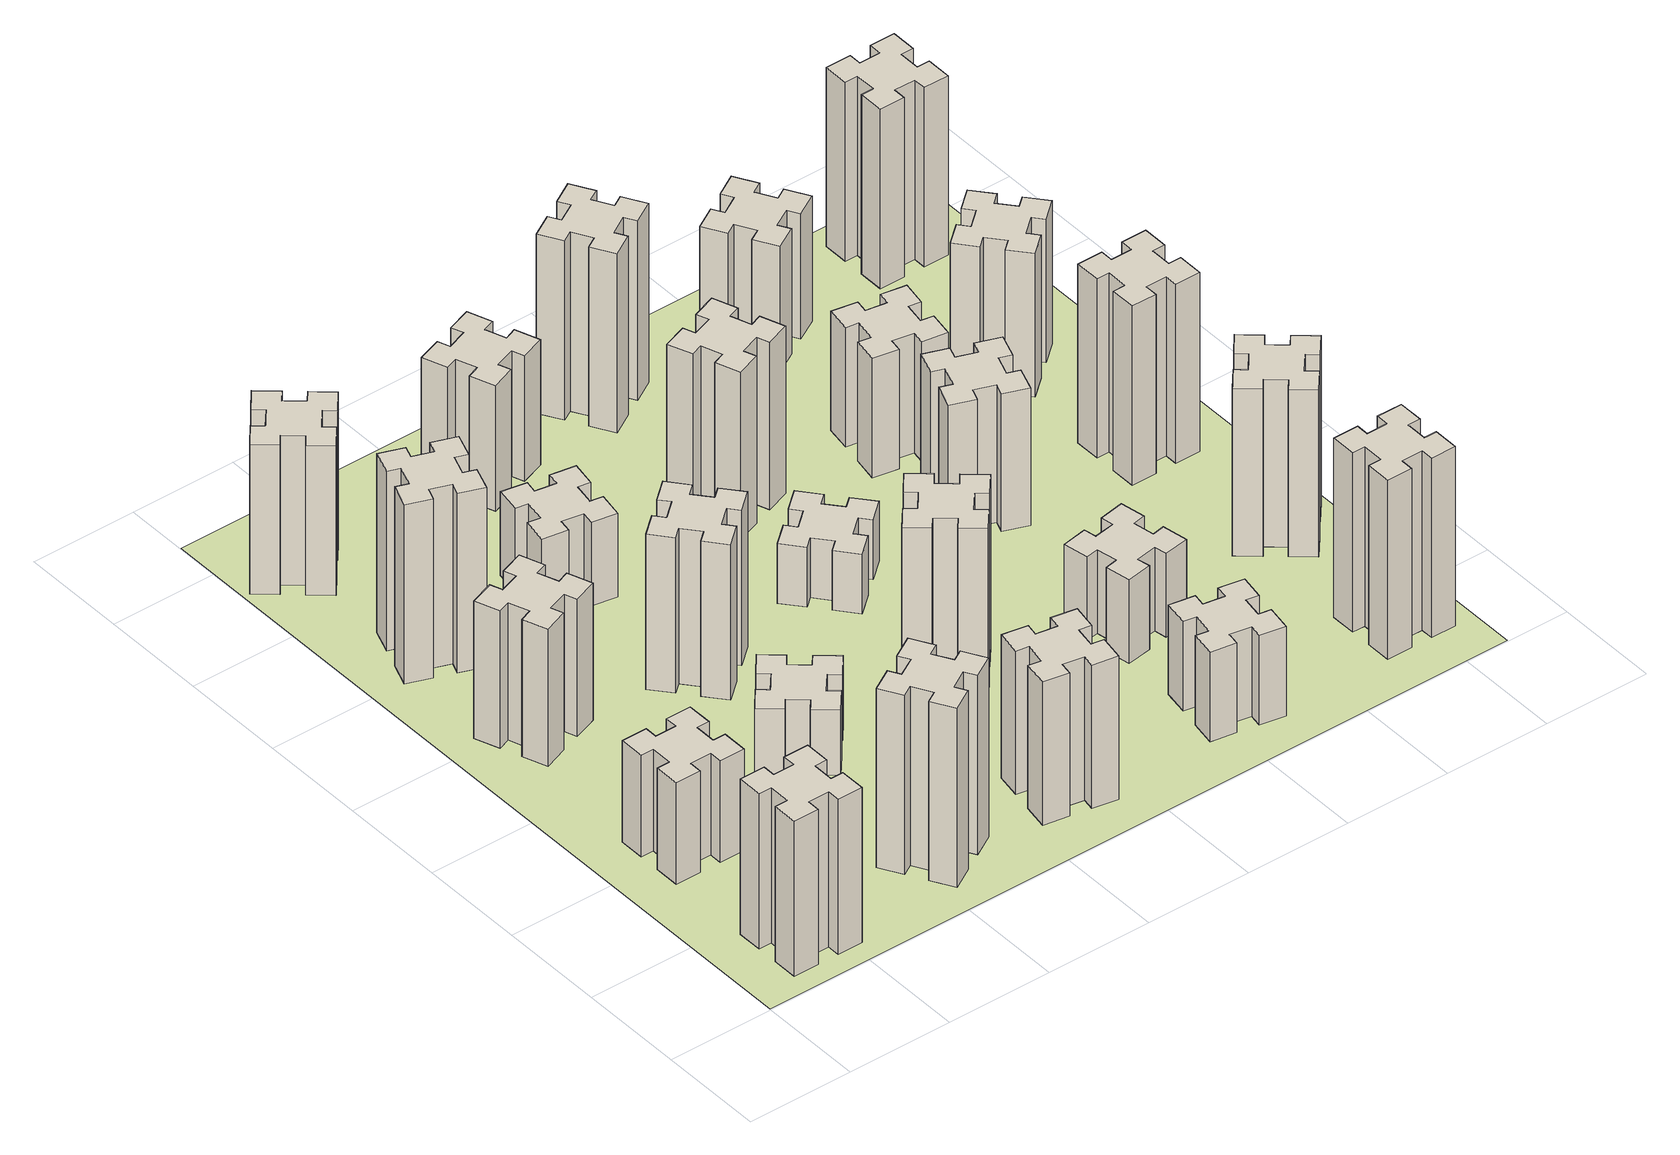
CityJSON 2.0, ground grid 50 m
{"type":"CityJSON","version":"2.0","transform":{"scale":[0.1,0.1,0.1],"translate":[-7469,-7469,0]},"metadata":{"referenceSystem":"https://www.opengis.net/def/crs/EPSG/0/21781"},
"CityObjects":{
"building1":{"type":"Building","attributes":{"class":"1000","function":"1000","usage":"1000","yearOfConstruction":2016,"roofType":"1000","measuredHeight":78,"storeysAboveGround":30,"storeysBelowGround":0},"geometry":[{"type":"Solid","lod":"1","boundaries":[[[[0,1,2,3,4,5,6,7,8,9,10,11,12,13,14,15,16,17,18,19]],[[17,16,20,21]],[[16,15,22,20]],[[15,14,23,22]],[[14,13,24,23]],[[13,12,25,24]],[[12,11,26,25]],[[11,10,27,26]],[[10,9,28,27]],[[9,8,29,28]],[[8,7,30,29]],[[7,6,31,30]],[[6,5,32,31]],[[5,4,33,32]],[[4,3,34,33]],[[3,2,35,34]],[[2,1,36,35]],[[1,0,37,36]],[[0,19,38,37]],[[19,18,39,38]],[[18,17,21,39]],[[24,25,26,27,28,29,30,31,32,33,34,35,36,37,38,39,21,20,22,23]]]]}]},
"building2":{"type":"Building","attributes":{"class":"1000","function":"1000","usage":"1000","yearOfConstruction":2016,"roofType":"1000","measuredHeight":51,"storeysAboveGround":30,"storeysBelowGround":0},"geometry":[{"type":"Solid","lod":"1","boundaries":[[[[40,41,42,43,44,45,46,47,48,49,50,51,52,53,54,55,56,57,58,59]],[[57,56,60,61]],[[56,55,62,60]],[[55,54,63,62]],[[54,53,64,63]],[[53,52,65,64]],[[52,51,66,65]],[[51,50,67,66]],[[50,49,68,67]],[[49,48,69,68]],[[48,47,70,69]],[[47,46,71,70]],[[46,45,72,71]],[[45,44,73,72]],[[44,43,74,73]],[[43,42,75,74]],[[42,41,76,75]],[[41,40,77,76]],[[40,59,78,77]],[[59,58,79,78]],[[58,57,61,79]],[[64,65,66,67,68,69,70,71,72,73,74,75,76,77,78,79,61,60,62,63]]]]}]},
"building3":{"type":"Building","attributes":{"class":"1000","function":"1000","usage":"1000","yearOfConstruction":2016,"roofType":"1000","measuredHeight":69,"storeysAboveGround":30,"storeysBelowGround":0},"geometry":[{"type":"Solid","lod":"1","boundaries":[[[[80,81,82,83,84,85,86,87,88,89,90,91,92,93,94,95,96,97,98,99]],[[97,96,100,101]],[[96,95,102,100]],[[95,94,103,102]],[[94,93,104,103]],[[93,92,105,104]],[[92,91,106,105]],[[91,90,107,106]],[[90,89,108,107]],[[89,88,109,108]],[[88,87,110,109]],[[87,86,111,110]],[[86,85,112,111]],[[85,84,113,112]],[[84,83,114,113]],[[83,82,115,114]],[[82,81,116,115]],[[81,80,117,116]],[[80,99,118,117]],[[99,98,119,118]],[[98,97,101,119]],[[104,105,106,107,108,109,110,111,112,113,114,115,116,117,118,119,101,100,102,103]]]]}]},
"building4":{"type":"Building","attributes":{"class":"1000","function":"1000","usage":"1000","yearOfConstruction":2016,"roofType":"1000","measuredHeight":90,"storeysAboveGround":30,"storeysBelowGround":0},"geometry":[{"type":"Solid","lod":"1","boundaries":[[[[120,121,122,123,124,125,126,127,128,129,130,131,132,133,134,135,136,137,138,139]],[[137,136,140,141]],[[136,135,142,140]],[[135,134,143,142]],[[134,133,144,143]],[[133,132,145,144]],[[132,131,146,145]],[[131,130,147,146]],[[130,129,148,147]],[[129,128,149,148]],[[128,127,150,149]],[[127,126,151,150]],[[126,125,152,151]],[[125,124,153,152]],[[124,123,154,153]],[[123,122,155,154]],[[122,121,156,155]],[[121,120,157,156]],[[120,139,158,157]],[[139,138,159,158]],[[138,137,141,159]],[[144,145,146,147,148,149,150,151,152,153,154,155,156,157,158,159,141,140,142,143]]]]}]},
"building5":{"type":"Building","attributes":{"class":"1000","function":"1000","usage":"1000","yearOfConstruction":2016,"roofType":"1000","measuredHeight":90,"storeysAboveGround":30,"storeysBelowGround":0},"geometry":[{"type":"Solid","lod":"1","boundaries":[[[[160,161,162,163,164,165,166,167,168,169,170,171,172,173,174,175,176,177,178,179]],[[177,176,180,181]],[[176,175,182,180]],[[175,174,183,182]],[[174,173,184,183]],[[173,172,185,184]],[[172,171,186,185]],[[171,170,187,186]],[[170,169,188,187]],[[169,168,189,188]],[[168,167,190,189]],[[167,166,191,190]],[[166,165,192,191]],[[165,164,193,192]],[[164,163,194,193]],[[163,162,195,194]],[[162,161,196,195]],[[161,160,197,196]],[[160,179,198,197]],[[179,178,199,198]],[[178,177,181,199]],[[184,185,186,187,188,189,190,191,192,193,194,195,196,197,198,199,181,180,182,183]]]]}]},
"building6":{"type":"Building","attributes":{"class":"1000","function":"1000","usage":"1000","yearOfConstruction":2016,"roofType":"1000","measuredHeight":75,"storeysAboveGround":30,"storeysBelowGround":0},"geometry":[{"type":"Solid","lod":"1","boundaries":[[[[200,201,202,203,204,205,206,207,208,209,210,211,212,213,214,215,216,217,218,219]],[[217,216,220,221]],[[216,215,222,220]],[[215,214,223,222]],[[214,213,224,223]],[[213,212,225,224]],[[212,211,226,225]],[[211,210,227,226]],[[210,209,228,227]],[[209,208,229,228]],[[208,207,230,229]],[[207,206,231,230]],[[206,205,232,231]],[[205,204,233,232]],[[204,203,234,233]],[[203,202,235,234]],[[202,201,236,235]],[[201,200,237,236]],[[200,219,238,237]],[[219,218,239,238]],[[218,217,221,239]],[[224,225,226,227,228,229,230,231,232,233,234,235,236,237,238,239,221,220,222,223]]]]}]},
"building7":{"type":"Building","attributes":{"class":"1000","function":"1000","usage":"1000","yearOfConstruction":2016,"roofType":"1000","measuredHeight":33,"storeysAboveGround":30,"storeysBelowGround":0},"geometry":[{"type":"Solid","lod":"1","boundaries":[[[[240,241,242,243,244,245,246,247,248,249,250,251,252,253,254,255,256,257,258,259]],[[257,256,260,261]],[[256,255,262,260]],[[255,254,263,262]],[[254,253,264,263]],[[253,252,265,264]],[[252,251,266,265]],[[251,250,267,266]],[[250,249,268,267]],[[249,248,269,268]],[[248,247,270,269]],[[247,246,271,270]],[[246,245,272,271]],[[245,244,273,272]],[[244,243,274,273]],[[243,242,275,274]],[[242,241,276,275]],[[241,240,277,276]],[[240,259,278,277]],[[259,258,279,278]],[[258,257,261,279]],[[264,265,266,267,268,269,270,271,272,273,274,275,276,277,278,279,261,260,262,263]]]]}]},
"building8":{"type":"Building","attributes":{"class":"1000","function":"1000","usage":"1000","yearOfConstruction":2016,"roofType":"1000","measuredHeight":78,"storeysAboveGround":30,"storeysBelowGround":0},"geometry":[{"type":"Solid","lod":"1","boundaries":[[[[280,281,282,283,284,285,286,287,288,289,290,291,292,293,294,295,296,297,298,299]],[[297,296,300,301]],[[296,295,302,300]],[[295,294,303,302]],[[294,293,304,303]],[[293,292,305,304]],[[292,291,306,305]],[[291,290,307,306]],[[290,289,308,307]],[[289,288,309,308]],[[288,287,310,309]],[[287,286,311,310]],[[286,285,312,311]],[[285,284,313,312]],[[284,283,314,313]],[[283,282,315,314]],[[282,281,316,315]],[[281,280,317,316]],[[280,299,318,317]],[[299,298,319,318]],[[298,297,301,319]],[[304,305,306,307,308,309,310,311,312,313,314,315,316,317,318,319,301,300,302,303]]]]}]},
"building9":{"type":"Building","attributes":{"class":"1000","function":"1000","usage":"1000","yearOfConstruction":2016,"roofType":"1000","measuredHeight":42,"storeysAboveGround":30,"storeysBelowGround":0},"geometry":[{"type":"Solid","lod":"1","boundaries":[[[[320,321,322,323,324,325,326,327,328,329,330,331,332,333,334,335,336,337,338,339]],[[337,336,340,341]],[[336,335,342,340]],[[335,334,343,342]],[[334,333,344,343]],[[333,332,345,344]],[[332,331,346,345]],[[331,330,347,346]],[[330,329,348,347]],[[329,328,349,348]],[[328,327,350,349]],[[327,326,351,350]],[[326,325,352,351]],[[325,324,353,352]],[[324,323,354,353]],[[323,322,355,354]],[[322,321,356,355]],[[321,320,357,356]],[[320,339,358,357]],[[339,338,359,358]],[[338,337,341,359]],[[344,345,346,347,348,349,350,351,352,353,354,355,356,357,358,359,341,340,342,343]]]]}]},
"building10":{"type":"Building","attributes":{"class":"1000","function":"1000","usage":"1000","yearOfConstruction":2016,"roofType":"1000","measuredHeight":72,"storeysAboveGround":30,"storeysBelowGround":0},"geometry":[{"type":"Solid","lod":"1","boundaries":[[[[360,361,362,363,364,365,366,367,368,369,370,371,372,373,374,375,376,377,378,379]],[[377,376,380,381]],[[376,375,382,380]],[[375,374,383,382]],[[374,373,384,383]],[[373,372,385,384]],[[372,371,386,385]],[[371,370,387,386]],[[370,369,388,387]],[[369,368,389,388]],[[368,367,390,389]],[[367,366,391,390]],[[366,365,392,391]],[[365,364,393,392]],[[364,363,394,393]],[[363,362,395,394]],[[362,361,396,395]],[[361,360,397,396]],[[360,379,398,397]],[[379,378,399,398]],[[378,377,381,399]],[[384,385,386,387,388,389,390,391,392,393,394,395,396,397,398,399,381,380,382,383]]]]}]},
"building11":{"type":"Building","attributes":{"class":"1000","function":"1000","usage":"1000","yearOfConstruction":2016,"roofType":"1000","measuredHeight":63,"storeysAboveGround":30,"storeysBelowGround":0},"geometry":[{"type":"Solid","lod":"1","boundaries":[[[[400,401,402,403,404,405,406,407,408,409,410,411,412,413,414,415,416,417,418,419]],[[417,416,420,421]],[[416,415,422,420]],[[415,414,423,422]],[[414,413,424,423]],[[413,412,425,424]],[[412,411,426,425]],[[411,410,427,426]],[[410,409,428,427]],[[409,408,429,428]],[[408,407,430,429]],[[407,406,431,430]],[[406,405,432,431]],[[405,404,433,432]],[[404,403,434,433]],[[403,402,435,434]],[[402,401,436,435]],[[401,400,437,436]],[[400,419,438,437]],[[419,418,439,438]],[[418,417,421,439]],[[424,425,426,427,428,429,430,431,432,433,434,435,436,437,438,439,421,420,422,423]]]]}]},
"building12":{"type":"Building","attributes":{"class":"1000","function":"1000","usage":"1000","yearOfConstruction":2016,"roofType":"1000","measuredHeight":87,"storeysAboveGround":30,"storeysBelowGround":0},"geometry":[{"type":"Solid","lod":"1","boundaries":[[[[440,441,442,443,444,445,446,447,448,449,450,451,452,453,454,455,456,457,458,459]],[[457,456,460,461]],[[456,455,462,460]],[[455,454,463,462]],[[454,453,464,463]],[[453,452,465,464]],[[452,451,466,465]],[[451,450,467,466]],[[450,449,468,467]],[[449,448,469,468]],[[448,447,470,469]],[[447,446,471,470]],[[446,445,472,471]],[[445,444,473,472]],[[444,443,474,473]],[[443,442,475,474]],[[442,441,476,475]],[[441,440,477,476]],[[440,459,478,477]],[[459,458,479,478]],[[458,457,461,479]],[[464,465,466,467,468,469,470,471,472,473,474,475,476,477,478,479,461,460,462,463]]]]}]},
"building13":{"type":"Building","attributes":{"class":"1000","function":"1000","usage":"1000","yearOfConstruction":2016,"roofType":"1000","measuredHeight":30,"storeysAboveGround":30,"storeysBelowGround":0},"geometry":[{"type":"Solid","lod":"1","boundaries":[[[[480,481,482,483,484,485,486,487,488,489,490,491,492,493,494,495,496,497,498,499]],[[497,496,500,501]],[[496,495,502,500]],[[495,494,503,502]],[[494,493,504,503]],[[493,492,505,504]],[[492,491,506,505]],[[491,490,507,506]],[[490,489,508,507]],[[489,488,509,508]],[[488,487,510,509]],[[487,486,511,510]],[[486,485,512,511]],[[485,484,513,512]],[[484,483,514,513]],[[483,482,515,514]],[[482,481,516,515]],[[481,480,517,516]],[[480,499,518,517]],[[499,498,519,518]],[[498,497,501,519]],[[504,505,506,507,508,509,510,511,512,513,514,515,516,517,518,519,501,500,502,503]]]]}]},
"building14":{"type":"Building","attributes":{"class":"1000","function":"1000","usage":"1000","yearOfConstruction":2016,"roofType":"1000","measuredHeight":84,"storeysAboveGround":30,"storeysBelowGround":0},"geometry":[{"type":"Solid","lod":"1","boundaries":[[[[520,521,522,523,524,525,526,527,528,529,530,531,532,533,534,535,536,537,538,539]],[[537,536,540,541]],[[536,535,542,540]],[[535,534,543,542]],[[534,533,544,543]],[[533,532,545,544]],[[532,531,546,545]],[[531,530,547,546]],[[530,529,548,547]],[[529,528,549,548]],[[528,527,550,549]],[[527,526,551,550]],[[526,525,552,551]],[[525,524,553,552]],[[524,523,554,553]],[[523,522,555,554]],[[522,521,556,555]],[[521,520,557,556]],[[520,539,558,557]],[[539,538,559,558]],[[538,537,541,559]],[[544,545,546,547,548,549,550,551,552,553,554,555,556,557,558,559,541,540,542,543]]]]}]},
"building15":{"type":"Building","attributes":{"class":"1000","function":"1000","usage":"1000","yearOfConstruction":2016,"roofType":"1000","measuredHeight":45,"storeysAboveGround":30,"storeysBelowGround":0},"geometry":[{"type":"Solid","lod":"1","boundaries":[[[[560,561,562,563,564,565,566,567,568,569,570,571,572,573,574,575,576,577,578,579]],[[577,576,580,581]],[[576,575,582,580]],[[575,574,583,582]],[[574,573,584,583]],[[573,572,585,584]],[[572,571,586,585]],[[571,570,587,586]],[[570,569,588,587]],[[569,568,589,588]],[[568,567,590,589]],[[567,566,591,590]],[[566,565,592,591]],[[565,564,593,592]],[[564,563,594,593]],[[563,562,595,594]],[[562,561,596,595]],[[561,560,597,596]],[[560,579,598,597]],[[579,578,599,598]],[[578,577,581,599]],[[584,585,586,587,588,589,590,591,592,593,594,595,596,597,598,599,581,580,582,583]]]]}]},
"building16":{"type":"Building","attributes":{"class":"1000","function":"1000","usage":"1000","yearOfConstruction":2016,"roofType":"1000","measuredHeight":90,"storeysAboveGround":30,"storeysBelowGround":0},"geometry":[{"type":"Solid","lod":"1","boundaries":[[[[600,601,602,603,604,605,606,607,608,609,610,611,612,613,614,615,616,617,618,619]],[[617,616,620,621]],[[616,615,622,620]],[[615,614,623,622]],[[614,613,624,623]],[[613,612,625,624]],[[612,611,626,625]],[[611,610,627,626]],[[610,609,628,627]],[[609,608,629,628]],[[608,607,630,629]],[[607,606,631,630]],[[606,605,632,631]],[[605,604,633,632]],[[604,603,634,633]],[[603,602,635,634]],[[602,601,636,635]],[[601,600,637,636]],[[600,619,638,637]],[[619,618,639,638]],[[618,617,621,639]],[[624,625,626,627,628,629,630,631,632,633,634,635,636,637,638,639,621,620,622,623]]]]}]},
"building17":{"type":"Building","attributes":{"class":"1000","function":"1000","usage":"1000","yearOfConstruction":2016,"roofType":"1000","measuredHeight":42,"storeysAboveGround":30,"storeysBelowGround":0},"geometry":[{"type":"Solid","lod":"1","boundaries":[[[[640,641,642,643,644,645,646,647,648,649,650,651,652,653,654,655,656,657,658,659]],[[657,656,660,661]],[[656,655,662,660]],[[655,654,663,662]],[[654,653,664,663]],[[653,652,665,664]],[[652,651,666,665]],[[651,650,667,666]],[[650,649,668,667]],[[649,648,669,668]],[[648,647,670,669]],[[647,646,671,670]],[[646,645,672,671]],[[645,644,673,672]],[[644,643,674,673]],[[643,642,675,674]],[[642,641,676,675]],[[641,640,677,676]],[[640,659,678,677]],[[659,658,679,678]],[[658,657,661,679]],[[664,665,666,667,668,669,670,671,672,673,674,675,676,677,678,679,661,660,662,663]]]]}]},
"building18":{"type":"Building","attributes":{"class":"1000","function":"1000","usage":"1000","yearOfConstruction":2016,"roofType":"1000","measuredHeight":69,"storeysAboveGround":30,"storeysBelowGround":0},"geometry":[{"type":"Solid","lod":"1","boundaries":[[[[680,681,682,683,684,685,686,687,688,689,690,691,692,693,694,695,696,697,698,699]],[[697,696,700,701]],[[696,695,702,700]],[[695,694,703,702]],[[694,693,704,703]],[[693,692,705,704]],[[692,691,706,705]],[[691,690,707,706]],[[690,689,708,707]],[[689,688,709,708]],[[688,687,710,709]],[[687,686,711,710]],[[686,685,712,711]],[[685,684,713,712]],[[684,683,714,713]],[[683,682,715,714]],[[682,681,716,715]],[[681,680,717,716]],[[680,699,718,717]],[[699,698,719,718]],[[698,697,701,719]],[[704,705,706,707,708,709,710,711,712,713,714,715,716,717,718,719,701,700,702,703]]]]}]},
"building19":{"type":"Building","attributes":{"class":"1000","function":"1000","usage":"1000","yearOfConstruction":2016,"roofType":"1000","measuredHeight":60,"storeysAboveGround":30,"storeysBelowGround":0},"geometry":[{"type":"Solid","lod":"1","boundaries":[[[[720,721,722,723,724,725,726,727,728,729,730,731,732,733,734,735,736,737,738,739]],[[737,736,740,741]],[[736,735,742,740]],[[735,734,743,742]],[[734,733,744,743]],[[733,732,745,744]],[[732,731,746,745]],[[731,730,747,746]],[[730,729,748,747]],[[729,728,749,748]],[[728,727,750,749]],[[727,726,751,750]],[[726,725,752,751]],[[725,724,753,752]],[[724,723,754,753]],[[723,722,755,754]],[[722,721,756,755]],[[721,720,757,756]],[[720,739,758,757]],[[739,738,759,758]],[[738,737,741,759]],[[744,745,746,747,748,749,750,751,752,753,754,755,756,757,758,759,741,740,742,743]]]]}]},
"building20":{"type":"Building","attributes":{"class":"1000","function":"1000","usage":"1000","yearOfConstruction":2016,"roofType":"1000","measuredHeight":90,"storeysAboveGround":30,"storeysBelowGround":0},"geometry":[{"type":"Solid","lod":"1","boundaries":[[[[760,761,762,763,764,765,766,767,768,769,770,771,772,773,774,775,776,777,778,779]],[[777,776,780,781]],[[776,775,782,780]],[[775,774,783,782]],[[774,773,784,783]],[[773,772,785,784]],[[772,771,786,785]],[[771,770,787,786]],[[770,769,788,787]],[[769,768,789,788]],[[768,767,790,789]],[[767,766,791,790]],[[766,765,792,791]],[[765,764,793,792]],[[764,763,794,793]],[[763,762,795,794]],[[762,761,796,795]],[[761,760,797,796]],[[760,779,798,797]],[[779,778,799,798]],[[778,777,781,799]],[[784,785,786,787,788,789,790,791,792,793,794,795,796,797,798,799,781,780,782,783]]]]}]},
"building21":{"type":"Building","attributes":{"class":"1000","function":"1000","usage":"1000","yearOfConstruction":2016,"roofType":"1000","measuredHeight":63,"storeysAboveGround":30,"storeysBelowGround":0},"geometry":[{"type":"Solid","lod":"1","boundaries":[[[[800,801,802,803,804,805,806,807,808,809,810,811,812,813,814,815,816,817,818,819]],[[817,816,820,821]],[[816,815,822,820]],[[815,814,823,822]],[[814,813,824,823]],[[813,812,825,824]],[[812,811,826,825]],[[811,810,827,826]],[[810,809,828,827]],[[809,808,829,828]],[[808,807,830,829]],[[807,806,831,830]],[[806,805,832,831]],[[805,804,833,832]],[[804,803,834,833]],[[803,802,835,834]],[[802,801,836,835]],[[801,800,837,836]],[[800,819,838,837]],[[819,818,839,838]],[[818,817,821,839]],[[824,825,826,827,828,829,830,831,832,833,834,835,836,837,838,839,821,820,822,823]]]]}]},
"building22":{"type":"Building","attributes":{"class":"1000","function":"1000","usage":"1000","yearOfConstruction":2016,"roofType":"1000","measuredHeight":84,"storeysAboveGround":30,"storeysBelowGround":0},"geometry":[{"type":"Solid","lod":"1","boundaries":[[[[840,841,842,843,844,845,846,847,848,849,850,851,852,853,854,855,856,857,858,859]],[[857,856,860,861]],[[856,855,862,860]],[[855,854,863,862]],[[854,853,864,863]],[[853,852,865,864]],[[852,851,866,865]],[[851,850,867,866]],[[850,849,868,867]],[[849,848,869,868]],[[848,847,870,869]],[[847,846,871,870]],[[846,845,872,871]],[[845,844,873,872]],[[844,843,874,873]],[[843,842,875,874]],[[842,841,876,875]],[[841,840,877,876]],[[840,859,878,877]],[[859,858,879,878]],[[858,857,861,879]],[[864,865,866,867,868,869,870,871,872,873,874,875,876,877,878,879,861,860,862,863]]]]}]},
"building23":{"type":"Building","attributes":{"class":"1000","function":"1000","usage":"1000","yearOfConstruction":2016,"roofType":"1000","measuredHeight":90,"storeysAboveGround":30,"storeysBelowGround":0},"geometry":[{"type":"Solid","lod":"1","boundaries":[[[[880,881,882,883,884,885,886,887,888,889,890,891,892,893,894,895,896,897,898,899]],[[897,896,900,901]],[[896,895,902,900]],[[895,894,903,902]],[[894,893,904,903]],[[893,892,905,904]],[[892,891,906,905]],[[891,890,907,906]],[[890,889,908,907]],[[889,888,909,908]],[[888,887,910,909]],[[887,886,911,910]],[[886,885,912,911]],[[885,884,913,912]],[[884,883,914,913]],[[883,882,915,914]],[[882,881,916,915]],[[881,880,917,916]],[[880,899,918,917]],[[899,898,919,918]],[[898,897,901,919]],[[904,905,906,907,908,909,910,911,912,913,914,915,916,917,918,919,901,900,902,903]]]]}]},
"building24":{"type":"Building","attributes":{"class":"1000","function":"1000","usage":"1000","yearOfConstruction":2016,"roofType":"1000","measuredHeight":72,"storeysAboveGround":30,"storeysBelowGround":0},"geometry":[{"type":"Solid","lod":"1","boundaries":[[[[920,921,922,923,924,925,926,927,928,929,930,931,932,933,934,935,936,937,938,939]],[[937,936,940,941]],[[936,935,942,940]],[[935,934,943,942]],[[934,933,944,943]],[[933,932,945,944]],[[932,931,946,945]],[[931,930,947,946]],[[930,929,948,947]],[[929,928,949,948]],[[928,927,950,949]],[[927,926,951,950]],[[926,925,952,951]],[[925,924,953,952]],[[924,923,954,953]],[[923,922,955,954]],[[922,921,956,955]],[[921,920,957,956]],[[920,939,958,957]],[[939,938,959,958]],[[938,937,941,959]],[[944,945,946,947,948,949,950,951,952,953,954,955,956,957,958,959,941,940,942,943]]]]}]},
"building25":{"type":"Building","attributes":{"class":"1000","function":"1000","usage":"1000","yearOfConstruction":2016,"roofType":"1000","measuredHeight":90,"storeysAboveGround":30,"storeysBelowGround":0},"geometry":[{"type":"Solid","lod":"1","boundaries":[[[[960,961,962,963,964,965,966,967,968,969,970,971,972,973,974,975,976,977,978,979]],[[977,976,980,981]],[[976,975,982,980]],[[975,974,983,982]],[[974,973,984,983]],[[973,972,985,984]],[[972,971,986,985]],[[971,970,987,986]],[[970,969,988,987]],[[969,968,989,988]],[[968,967,990,989]],[[967,966,991,990]],[[966,965,992,991]],[[965,964,993,992]],[[964,963,994,993]],[[963,962,995,994]],[[962,961,996,995]],[[961,960,997,996]],[[960,979,998,997]],[[979,978,999,998]],[[978,977,981,999]],[[984,985,986,987,988,989,990,991,992,993,994,995,996,997,998,999,981,980,982,983]]]]}]},
"landuse1":{"type":"LandUse","attributes":{"name":"plot1","function":"1010"},"geometry":[{"type":"MultiSurface","lod":"1","boundaries":[[[1000,1001,1002,1003]]]}]}
},
"vertices":[
[265,325,0],[265,225,0],[205,225,0],[205,105,0],[325,105,0],[325,165,0],[425,165,0],[425,105,0],[545,105,0],[545,225,0],[485,225,0],[485,325,0],[545,325,0],[545,445,0],[425,445,0],[425,385,0],[325,385,0],[325,445,0],[205,445,0],[205,325,0],[325,385,780],[325,445,780],[425,385,780],[425,445,780],[545,445,780],[545,325,780],[485,325,780],[485,225,780],[545,225,780],[545,105,780],[425,105,780],[425,165,780],[325,165,780],[325,105,780],[205,105,780],[205,225,780],[265,225,780],[265,325,780],[205,325,780],[205,445,780],
[265,1065,0],[265,965,0],[205,965,0],[205,845,0],[325,845,0],[325,905,0],[425,905,0],[425,845,0],[545,845,0],[545,965,0],[485,965,0],[485,1065,0],[545,1065,0],[545,1185,0],[425,1185,0],[425,1125,0],[325,1125,0],[325,1185,0],[205,1185,0],[205,1065,0],[325,1125,510],[325,1185,510],[425,1125,510],[425,1185,510],[545,1185,510],[545,1065,510],[485,1065,510],[485,965,510],[545,965,510],[545,845,510],[425,845,510],[425,905,510],[325,905,510],[325,845,510],[205,845,510],[205,965,510],[265,965,510],[265,1065,510],[205,1065,510],[205,1185,510],
[366,1835,0],[460,1869,0],[480,1813,0],[593,1854,0],[552,1967,0],[496,1946,0],[462,2040,0],[518,2060,0],[477,2173,0],[364,2132,0],[385,2076,0],[291,2042,0],[270,2098,0],[157,2057,0],[199,1944,0],[255,1965,0],[289,1871,0],[233,1850,0],[274,1737,0],[387,1779,0],[289,1871,690],[233,1850,690],[255,1965,690],[199,1944,690],[157,2057,690],[270,2098,690],[291,2042,690],[385,2076,690],[364,2132,690],[477,2173,690],[518,2060,690],[462,2040,690],[496,1946,690],[552,1967,690],[593,1854,690],[480,1813,690],[460,1869,690],[366,1835,690],[387,1779,690],[274,1737,690],
[289,2680,0],[255,2586,0],[199,2607,0],[157,2494,0],[270,2453,0],[291,2509,0],[385,2475,0],[364,2419,0],[477,2377,0],[518,2490,0],[462,2511,0],[496,2605,0],[552,2584,0],[593,2697,0],[480,2738,0],[460,2682,0],[366,2716,0],[387,2772,0],[274,2813,0],[233,2700,0],[366,2716,900],[387,2772,900],[460,2682,900],[480,2738,900],[593,2697,900],[552,2584,900],[496,2605,900],[462,2511,900],[518,2490,900],[477,2377,900],[364,2419,900],[385,2475,900],[291,2509,900],[270,2453,900],[157,2494,900],[199,2607,900],[255,2586,900],[289,2680,900],[233,2700,900],[274,2813,900],
[1127,255,0],[1214,305,0],[1244,253,0],[1348,313,0],[1288,417,0],[1236,387,0],[1186,474,0],[1238,504,0],[1178,608,0],[1074,548,0],[1104,496,0],[1017,446,0],[987,498,0],[883,438,0],[943,334,0],[995,364,0],[1045,277,0],[993,247,0],[1053,143,0],[1157,203,0],[1045,277,900],[993,247,900],[995,364,900],[943,334,900],[883,438,900],[987,498,900],[1017,446,900],[1104,496,900],[1074,548,900],[1178,608,900],[1238,504,900],[1186,474,900],[1236,387,900],[1288,417,900],[1348,313,900],[1244,253,900],[1214,305,900],[1127,255,900],[1157,203,900],[1053,143,900],
[384,3387,0],[308,3452,0],[346,3498,0],[254,3575,0],[177,3483,0],[223,3444,0],[159,3368,0],[113,3406,0],[36,3314,0],[128,3237,0],[166,3283,0],[243,3219,0],[204,3173,0],[296,3096,0],[373,3188,0],[327,3226,0],[392,3303,0],[438,3264,0],[515,3356,0],[423,3433,0],[392,3303,750],[438,3264,750],[327,3226,750],[373,3188,750],[296,3096,750],[204,3173,750],[243,3219,750],[166,3283,750],[128,3237,750],[36,3314,750],[113,3406,750],[159,3368,750],[223,3444,750],[177,3483,750],[254,3575,750],[346,3498,750],[308,3452,750],[384,3387,750],[423,3433,750],[515,3356,750],
[1224,1267,0],[1148,1332,0],[1186,1378,0],[1094,1455,0],[1017,1363,0],[1063,1324,0],[999,1248,0],[953,1286,0],[876,1194,0],[968,1117,0],[1006,1163,0],[1083,1099,0],[1044,1053,0],[1136,976,0],[1213,1068,0],[1167,1106,0],[1232,1183,0],[1278,1144,0],[1355,1236,0],[1263,1313,0],[1232,1183,330],[1278,1144,330],[1167,1106,330],[1213,1068,330],[1136,976,330],[1044,1053,330],[1083,1099,330],[1006,1163,330],[968,1117,330],[876,1194,330],[953,1286,330],[999,1248,330],[1063,1324,330],[1017,1363,330],[1094,1455,330],[1186,1378,330],[1148,1332,330],[1224,1267,330],[1263,1313,330],[1355,1236,330],
[1083,1972,0],[1006,1907,0],[968,1953,0],[876,1876,0],[953,1784,0],[999,1823,0],[1063,1746,0],[1017,1708,0],[1094,1616,0],[1186,1693,0],[1148,1739,0],[1224,1803,0],[1263,1757,0],[1355,1834,0],[1278,1926,0],[1232,1888,0],[1167,1964,0],[1213,2003,0],[1136,2095,0],[1044,2018,0],[1167,1964,780],[1213,2003,780],[1232,1888,780],[1278,1926,780],[1355,1834,780],[1263,1757,780],[1224,1803,780],[1148,1739,780],[1186,1693,780],[1094,1616,780],[1017,1708,780],[1063,1746,780],[999,1823,780],[953,1784,780],[876,1876,780],[968,1953,780],[1006,1907,780],[1083,1972,780],[1044,2018,780],[1136,2095,780],
[1115,2527,0],[1132,2625,0],[1191,2615,0],[1212,2733,0],[1094,2754,0],[1084,2695,0],[985,2712,0],[996,2771,0],[877,2792,0],[857,2674,0],[916,2664,0],[898,2565,0],[839,2576,0],[818,2457,0],[937,2437,0],[947,2496,0],[1045,2478,0],[1035,2419,0],[1153,2398,0],[1174,2517,0],[1045,2478,420],[1035,2419,420],[947,2496,420],[937,2437,420],[818,2457,420],[839,2576,420],[898,2565,420],[916,2664,420],[857,2674,420],[877,2792,420],[996,2771,420],[985,2712,420],[1084,2695,420],[1094,2754,420],[1212,2733,420],[1191,2615,420],[1132,2625,420],[1115,2527,420],[1174,2517,420],[1153,2398,420],
[1855,307,0],[1872,405,0],[1931,395,0],[1952,513,0],[1834,534,0],[1824,475,0],[1725,492,0],[1736,551,0],[1617,572,0],[1597,454,0],[1656,444,0],[1638,345,0],[1579,356,0],[1558,237,0],[1677,217,0],[1687,276,0],[1785,258,0],[1775,199,0],[1893,178,0],[1914,297,0],[1785,258,720],[1775,199,720],[1687,276,720],[1677,217,720],[1558,237,720],[1579,356,720],[1638,345,720],[1656,444,720],[1597,454,720],[1617,572,720],[1736,551,720],[1725,492,720],[1824,475,720],[1834,534,720],[1952,513,720],[1931,395,720],[1872,405,720],[1855,307,720],[1914,297,720],[1893,178,720],
[1225,3456,0],[1131,3422,0],[1110,3478,0],[997,3437,0],[1039,3324,0],[1095,3345,0],[1129,3251,0],[1073,3230,0],[1114,3117,0],[1227,3159,0],[1206,3215,0],[1300,3249,0],[1320,3193,0],[1433,3234,0],[1392,3347,0],[1336,3326,0],[1302,3420,0],[1358,3440,0],[1317,3553,0],[1204,3512,0],[1302,3420,630],[1358,3440,630],[1336,3326,630],[1392,3347,630],[1433,3234,630],[1320,3193,630],[1300,3249,630],[1206,3215,630],[1227,3159,630],[1114,3117,630],[1073,3230,630],[1129,3251,630],[1095,3345,630],[1039,3324,630],[997,3437,630],[1110,3478,630],[1131,3422,630],[1225,3456,630],[1204,3512,630],[1317,3553,630],
[1746,1163,0],[1823,1099,0],[1784,1053,0],[1876,976,0],[1953,1068,0],[1907,1106,0],[1972,1183,0],[2018,1144,0],[2095,1236,0],[2003,1313,0],[1964,1267,0],[1888,1332,0],[1926,1378,0],[1834,1455,0],[1757,1363,0],[1803,1324,0],[1739,1248,0],[1693,1286,0],[1616,1194,0],[1708,1117,0],[1739,1248,870],[1693,1286,870],[1803,1324,870],[1757,1363,870],[1834,1455,870],[1926,1378,870],[1888,1332,870],[1964,1267,870],[2003,1313,870],[2095,1236,870],[2018,1144,870],[1972,1183,870],[1907,1106,870],[1953,1068,870],[1876,976,870],[1784,1053,870],[1823,1099,870],[1746,1163,870],[1708,1117,870],[1616,1194,870],
[1972,1988,0],[1907,2064,0],[1953,2103,0],[1876,2195,0],[1784,2118,0],[1823,2072,0],[1746,2007,0],[1708,2053,0],[1616,1976,0],[1693,1884,0],[1739,1923,0],[1803,1846,0],[1757,1808,0],[1834,1716,0],[1926,1793,0],[1888,1839,0],[1964,1903,0],[2003,1857,0],[2095,1934,0],[2018,2026,0],[1964,1903,300],[2003,1857,300],[1888,1839,300],[1926,1793,300],[1834,1716,300],[1757,1808,300],[1803,1846,300],[1739,1923,300],[1693,1884,300],[1616,1976,300],[1708,2053,300],[1746,2007,300],[1823,2072,300],[1784,2118,300],[1876,2195,300],[1953,2103,300],[1907,2064,300],[1972,1988,300],[2018,2026,300],[2095,1934,300],
[1976,2586,0],[1942,2680,0],[1998,2700,0],[1957,2813,0],[1844,2772,0],[1865,2716,0],[1771,2682,0],[1750,2738,0],[1637,2697,0],[1679,2584,0],[1735,2605,0],[1769,2511,0],[1713,2490,0],[1754,2377,0],[1867,2419,0],[1846,2475,0],[1940,2509,0],[1960,2453,0],[2073,2494,0],[2032,2607,0],[1940,2509,840],[1960,2453,840],[1846,2475,840],[1867,2419,840],[1754,2377,840],[1713,2490,840],[1769,2511,840],[1735,2605,840],[1679,2584,840],[1637,2697,840],[1750,2738,840],[1771,2682,840],[1865,2716,840],[1844,2772,840],[1957,2813,840],[1998,2700,840],[1942,2680,840],[1976,2586,840],[2032,2607,840],[2073,2494,840],
[2496,444,0],[2478,345,0],[2419,356,0],[2398,237,0],[2517,217,0],[2527,276,0],[2625,258,0],[2615,199,0],[2733,178,0],[2754,297,0],[2695,307,0],[2712,405,0],[2771,395,0],[2792,513,0],[2674,534,0],[2664,475,0],[2565,492,0],[2576,551,0],[2457,572,0],[2437,454,0],[2565,492,450],[2576,551,450],[2664,475,450],[2674,534,450],[2792,513,450],[2771,395,450],[2712,405,450],[2695,307,450],[2754,297,450],[2733,178,450],[2615,199,450],[2625,258,450],[2527,276,450],[2517,217,450],[2398,237,450],[2419,356,450],[2478,345,450],[2496,444,450],[2437,454,450],[2457,572,450],
[1844,3556,0],[1757,3506,0],[1727,3558,0],[1623,3498,0],[1683,3394,0],[1735,3424,0],[1785,3337,0],[1733,3307,0],[1793,3203,0],[1897,3263,0],[1867,3315,0],[1954,3365,0],[1984,3313,0],[2088,3373,0],[2028,3477,0],[1976,3447,0],[1926,3534,0],[1978,3564,0],[1918,3668,0],[1814,3608,0],[1926,3534,900],[1978,3564,900],[1976,3447,900],[2028,3477,900],[2088,3373,900],[1984,3313,900],[1954,3365,900],[1867,3315,900],[1897,3263,900],[1793,3203,900],[1733,3307,900],[1785,3337,900],[1735,3424,900],[1683,3394,900],[1623,3498,900],[1727,3558,900],[1757,3506,900],[1844,3556,900],[1814,3608,900],[1918,3668,900],
[2625,1132,0],[2527,1115,0],[2517,1174,0],[2398,1153,0],[2419,1035,0],[2478,1045,0],[2496,947,0],[2437,937,0],[2457,818,0],[2576,839,0],[2565,898,0],[2664,916,0],[2674,857,0],[2792,877,0],[2771,996,0],[2712,985,0],[2695,1084,0],[2754,1094,0],[2733,1212,0],[2615,1191,0],[2695,1084,420],[2754,1094,420],[2712,985,420],[2771,996,420],[2792,877,420],[2674,857,420],[2664,916,420],[2565,898,420],[2576,839,420],[2457,818,420],[2437,937,420],[2496,947,420],[2478,1045,420],[2419,1035,420],[2398,1153,420],[2517,1174,420],[2527,1115,420],[2625,1132,420],[2615,1191,420],[2733,1212,420],
[2682,1871,0],[2716,1965,0],[2772,1944,0],[2813,2057,0],[2700,2098,0],[2680,2042,0],[2586,2076,0],[2607,2132,0],[2494,2173,0],[2453,2060,0],[2509,2040,0],[2475,1946,0],[2419,1967,0],[2377,1854,0],[2490,1813,0],[2511,1869,0],[2605,1835,0],[2584,1779,0],[2697,1737,0],[2738,1850,0],[2605,1835,690],[2584,1779,690],[2511,1869,690],[2490,1813,690],[2377,1854,690],[2419,1967,690],[2475,1946,690],[2509,2040,690],[2453,2060,690],[2494,2173,690],[2607,2132,690],[2586,2076,690],[2680,2042,690],[2700,2098,690],[2813,2057,690],[2772,1944,690],[2716,1965,690],[2682,1871,690],[2738,1850,690],[2697,1737,690],
[2496,2564,0],[2478,2465,0],[2419,2476,0],[2398,2357,0],[2517,2337,0],[2527,2396,0],[2625,2378,0],[2615,2319,0],[2733,2298,0],[2754,2417,0],[2695,2427,0],[2712,2525,0],[2771,2515,0],[2792,2633,0],[2674,2654,0],[2664,2595,0],[2565,2612,0],[2576,2671,0],[2457,2692,0],[2437,2574,0],[2565,2612,600],[2576,2671,600],[2664,2595,600],[2674,2654,600],[2792,2633,600],[2771,2515,600],[2712,2525,600],[2695,2427,600],[2754,2417,600],[2733,2298,600],[2615,2319,600],[2625,2378,600],[2527,2396,600],[2517,2337,600],[2398,2357,600],[2419,2476,600],[2478,2465,600],[2496,2564,600],[2437,2574,600],[2457,2692,600],
[3325,425,0],[3325,325,0],[3265,325,0],[3265,205,0],[3385,205,0],[3385,265,0],[3485,265,0],[3485,205,0],[3605,205,0],[3605,325,0],[3545,325,0],[3545,425,0],[3605,425,0],[3605,545,0],[3485,545,0],[3485,485,0],[3385,485,0],[3385,545,0],[3265,545,0],[3265,425,0],[3385,485,900],[3385,545,900],[3485,485,900],[3485,545,900],[3605,545,900],[3605,425,900],[3545,425,900],[3545,325,900],[3605,325,900],[3605,205,900],[3485,205,900],[3485,265,900],[3385,265,900],[3385,205,900],[3265,205,900],[3265,325,900],[3325,325,900],[3325,425,900],[3265,425,900],[3265,545,900],
[2716,3347,0],[2666,3434,0],[2718,3464,0],[2658,3568,0],[2554,3508,0],[2584,3456,0],[2497,3406,0],[2467,3458,0],[2363,3398,0],[2423,3294,0],[2475,3324,0],[2525,3237,0],[2473,3207,0],[2533,3103,0],[2637,3163,0],[2607,3215,0],[2694,3265,0],[2724,3213,0],[2828,3273,0],[2768,3377,0],[2694,3265,630],[2724,3213,630],[2607,3215,630],[2637,3163,630],[2533,3103,630],[2473,3207,630],[2525,3237,630],[2475,3324,630],[2423,3294,630],[2363,3398,630],[2467,3458,630],[2497,3406,630],[2584,3456,630],[2554,3508,630],[2658,3568,630],[2718,3464,630],[2666,3434,630],[2716,3347,630],[2768,3377,630],[2828,3273,630],
[3487,1006,0],[3552,1083,0],[3598,1044,0],[3675,1136,0],[3583,1213,0],[3544,1167,0],[3468,1232,0],[3506,1278,0],[3414,1355,0],[3337,1263,0],[3383,1224,0],[3319,1148,0],[3273,1186,0],[3196,1094,0],[3288,1017,0],[3326,1063,0],[3403,999,0],[3364,953,0],[3456,876,0],[3533,968,0],[3403,999,840],[3364,953,840],[3326,1063,840],[3288,1017,840],[3196,1094,840],[3273,1186,840],[3319,1148,840],[3383,1224,840],[3337,1263,840],[3414,1355,840],[3506,1278,840],[3468,1232,840],[3544,1167,840],[3583,1213,840],[3675,1136,840],[3598,1044,840],[3552,1083,840],[3487,1006,840],[3533,968,840],[3456,876,840],
[3445,1805,0],[3445,1905,0],[3505,1905,0],[3505,2025,0],[3385,2025,0],[3385,1965,0],[3285,1965,0],[3285,2025,0],[3165,2025,0],[3165,1905,0],[3225,1905,0],[3225,1805,0],[3165,1805,0],[3165,1685,0],[3285,1685,0],[3285,1745,0],[3385,1745,0],[3385,1685,0],[3505,1685,0],[3505,1805,0],[3385,1745,900],[3385,1685,900],[3285,1745,900],[3285,1685,900],[3165,1685,900],[3165,1805,900],[3225,1805,900],[3225,1905,900],[3165,1905,900],[3165,2025,900],[3285,2025,900],[3285,1965,900],[3385,1965,900],[3385,2025,900],[3505,2025,900],[3505,1905,900],[3445,1905,900],[3445,1805,900],[3505,1805,900],[3505,1685,900],
[3119,2563,0],[3183,2486,0],[3137,2448,0],[3214,2356,0],[3306,2433,0],[3268,2479,0],[3344,2543,0],[3383,2497,0],[3475,2574,0],[3398,2666,0],[3352,2628,0],[3287,2704,0],[3333,2743,0],[3256,2835,0],[3164,2758,0],[3203,2712,0],[3126,2647,0],[3088,2693,0],[2996,2616,0],[3073,2524,0],[3126,2647,720],[3088,2693,720],[3203,2712,720],[3164,2758,720],[3256,2835,720],[3333,2743,720],[3287,2704,720],[3352,2628,720],[3398,2666,720],[3475,2574,720],[3383,2497,720],[3344,2543,720],[3268,2479,720],[3306,2433,720],[3214,2356,720],[3137,2448,720],[3183,2486,720],[3119,2563,720],[3073,2524,720],[2996,2616,720],
[3285,3325,0],[3385,3325,0],[3385,3265,0],[3505,3265,0],[3505,3385,0],[3445,3385,0],[3445,3485,0],[3505,3485,0],[3505,3605,0],[3385,3605,0],[3385,3545,0],[3285,3545,0],[3285,3605,0],[3165,3605,0],[3165,3485,0],[3225,3485,0],[3225,3385,0],[3165,3385,0],[3165,3265,0],[3285,3265,0],[3225,3385,900],[3165,3385,900],[3225,3485,900],[3165,3485,900],[3165,3605,900],[3285,3605,900],[3285,3545,900],[3385,3545,900],[3385,3605,900],[3505,3605,900],[3505,3485,900],[3445,3485,900],[3445,3385,900],[3505,3385,900],[3505,3265,900],[3385,3265,900],[3385,3325,900],[3285,3325,900],[3285,3265,900],[3165,3265,900],
[5,3705,0],[3705,3705,0],[3705,5,0],[5,5,0]
]}
